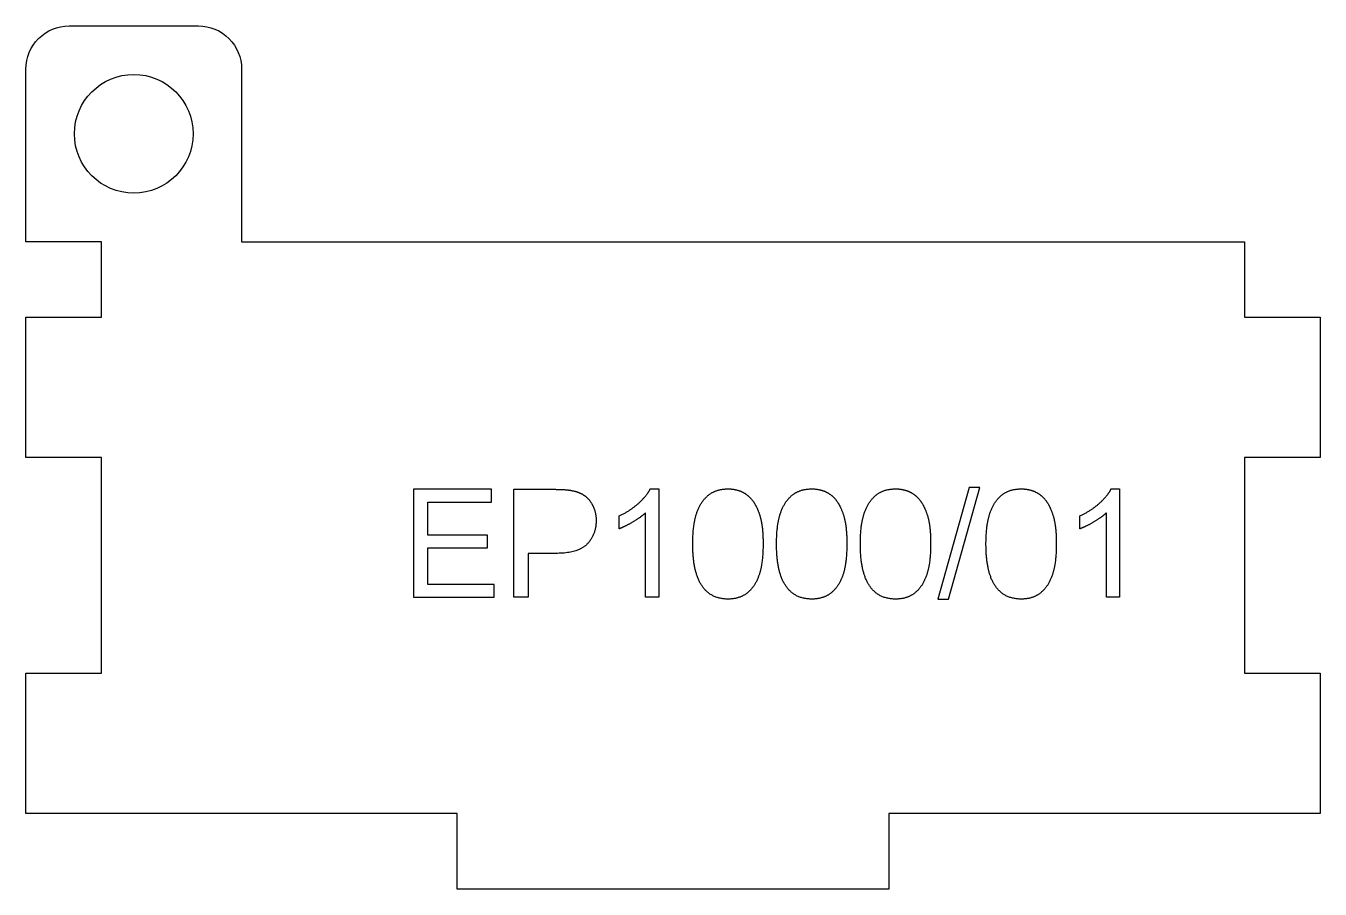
# Model space of a CAD drawing. Header units: millimetres. Extents: x -60 to 0, y 0 to 40.
import ezdxf

# ---------------------------------------------------------------- set-up
doc = ezdxf.new("R2010")
doc.units = ezdxf.units.MM
doc.layers.get('0').update_dxf_attribs({"linetype": 'CONTINUOUS'})

msp = doc.modelspace()

# ---------------------------------------------------------------- linework, layer by layer
for p, q in [((-37.38, 13.525), (-37.38, 18.525)), ((-37.38, 18.525), (-35.493, 18.525)), ((-31.053, 18.545), (-30.657, 18.545)), ((-30.657, 18.545), (-30.657, 13.525)), ((-9.689, 18.545), (-9.293, 18.545)), ((-9.293, 18.545), (-9.293, 13.525)), ((-31.271, 13.525), (-31.271, 17.437)), ((-9.907, 13.525), (-9.907, 17.437)), ((-32.499, 16.696), (-32.499, 17.29)), ((-11.135, 16.696), (-11.135, 17.29)), ((-35.435, 15.557), (-36.718, 15.557)), ((-36.718, 15.557), (-36.718, 13.525)), ((-36.718, 13.525), (-37.38, 13.525)), ((-30.657, 13.525), (-31.271, 13.525)), ((-9.293, 13.525), (-9.907, 13.525))]:
    msp.add_line(p, q)
msp.add_lwpolyline([(0, 3.5), (-20, 3.5), (-20, 0), (-40, 0), (-40, 3.5), (-60, 3.5), (-60, 10), (-56.5, 10), (-56.5, 20), (-60, 20), (-60, 26.5), (-56.5, 26.5), (-56.5, 30), (-60, 30), (-60, 38, -0.414214), (-58, 40), (-52, 40, -0.414214), (-50, 38), (-50, 30), (-3.5, 30), (-3.5, 26.5), (0, 26.5), (0, 20), (-3.5, 20), (-3.5, 10), (0, 10)], format="xyb", close=True)
for points in [[(-15.78, 18.61), (-16.271, 18.61), (-17.721, 13.439), (-17.226, 13.439)], [(-38.294, 14.115), (-41.363, 14.115), (-41.363, 15.817), (-38.597, 15.817), (-38.597, 16.403), (-41.363, 16.403), (-41.363, 17.935), (-38.41, 17.935), (-38.41, 18.525), (-42.025, 18.525), (-42.025, 13.525), (-38.294, 13.525)]]:
    msp.add_lwpolyline(points, close=True)
msp.add_circle((-55, 35), 2.75)
for points in [[(-35.493, 18.525), (-34.995, 18.525), (-34.733, 18.477)], [(-34.733, 18.477), (-34.364, 18.415), (-34.116, 18.243)], [(-34.116, 18.243), (-33.867, 18.071), (-33.715, 17.761)], [(-31.598, 17.877), (-31.213, 18.221), (-31.053, 18.545)], [(-28.902, 17.418), (-28.72, 17.958), (-28.36, 18.252)], [(-28.36, 18.252), (-28, 18.545), (-27.455, 18.545)], [(-27.455, 18.545), (-27.052, 18.545), (-26.749, 18.383)], [(-26.749, 18.383), (-26.445, 18.221), (-26.247, 17.916)], [(-25.018, 17.418), (-24.835, 17.958), (-24.475, 18.252)], [(-24.475, 18.252), (-24.116, 18.545), (-23.57, 18.545)], [(-23.57, 18.545), (-23.167, 18.545), (-22.864, 18.383)], [(-22.864, 18.383), (-22.56, 18.221), (-22.362, 17.916)], [(-21.133, 17.418), (-20.95, 17.958), (-20.591, 18.252)], [(-20.591, 18.252), (-20.231, 18.545), (-19.685, 18.545)], [(-19.685, 18.545), (-19.283, 18.545), (-18.979, 18.383)], [(-18.979, 18.383), (-18.676, 18.221), (-18.478, 17.916)], [(-15.308, 17.418), (-15.125, 17.958), (-14.765, 18.252)], [(-14.765, 18.252), (-14.405, 18.545), (-13.86, 18.545)], [(-13.86, 18.545), (-13.457, 18.545), (-13.154, 18.383)], [(-13.154, 18.383), (-12.85, 18.221), (-12.652, 17.916)], [(-10.234, 17.877), (-9.849, 18.221), (-9.689, 18.545)], [(-33.715, 17.761), (-33.563, 17.45), (-33.563, 17.078)], [(-32.499, 17.29), (-31.984, 17.532), (-31.598, 17.877)], [(-31.271, 17.437), (-31.493, 17.225), (-31.853, 17.014)], [(-29.085, 15.99), (-29.085, 16.877), (-28.902, 17.418)], [(-26.247, 17.916), (-26.049, 17.611), (-25.937, 17.172)], [(-25.2, 15.99), (-25.2, 16.877), (-25.018, 17.418)], [(-22.362, 17.916), (-22.165, 17.611), (-22.052, 17.172)], [(-21.315, 15.99), (-21.315, 16.877), (-21.133, 17.418)], [(-18.478, 17.916), (-18.28, 17.611), (-18.167, 17.172)], [(-15.49, 15.99), (-15.49, 16.877), (-15.308, 17.418)], [(-12.652, 17.916), (-12.455, 17.611), (-12.342, 17.172)], [(-11.135, 17.29), (-10.62, 17.532), (-10.234, 17.877)], [(-9.907, 17.437), (-10.128, 17.225), (-10.488, 17.014)], [(-33.563, 17.078), (-33.563, 16.441), (-33.969, 15.999)], [(-31.853, 17.014), (-32.212, 16.802), (-32.499, 16.696)], [(-25.937, 17.172), (-25.824, 16.734), (-25.824, 15.99)], [(-22.052, 17.172), (-21.94, 16.734), (-21.94, 15.99)], [(-18.167, 17.172), (-18.055, 16.734), (-18.055, 15.99)], [(-12.342, 17.172), (-12.229, 16.734), (-12.229, 15.99)], [(-10.488, 17.014), (-10.848, 16.802), (-11.135, 16.696)], [(-33.969, 15.999), (-34.375, 15.557), (-35.435, 15.557)], [(-28.59, 13.958), (-29.085, 14.582), (-29.085, 15.99)], [(-25.824, 15.99), (-25.824, 15.111), (-26.005, 14.57)], [(-24.706, 13.958), (-25.2, 14.582), (-25.2, 15.99)], [(-21.94, 15.99), (-21.94, 15.111), (-22.12, 14.57)], [(-20.821, 13.958), (-21.315, 14.582), (-21.315, 15.99)], [(-18.055, 15.99), (-18.055, 15.111), (-18.236, 14.57)], [(-14.995, 13.958), (-15.49, 14.582), (-15.49, 15.99)], [(-12.229, 15.99), (-12.229, 15.111), (-12.41, 14.57)], [(-26.005, 14.57), (-26.186, 14.029), (-26.546, 13.734)], [(-22.12, 14.57), (-22.301, 14.029), (-22.661, 13.734)], [(-18.236, 14.57), (-18.416, 14.029), (-18.776, 13.734)], [(-12.41, 14.57), (-12.591, 14.029), (-12.951, 13.734)], [(-27.455, 13.439), (-28.178, 13.439), (-28.59, 13.958)], [(-23.57, 13.439), (-24.293, 13.439), (-24.706, 13.958)], [(-19.685, 13.439), (-20.408, 13.439), (-20.821, 13.958)], [(-13.86, 13.439), (-14.583, 13.439), (-14.995, 13.958)], [(-26.546, 13.734), (-26.905, 13.439), (-27.455, 13.439)], [(-22.661, 13.734), (-23.021, 13.439), (-23.57, 13.439)], [(-18.776, 13.734), (-19.136, 13.439), (-19.685, 13.439)], [(-12.951, 13.734), (-13.311, 13.439), (-13.86, 13.439)]]:
    msp.add_open_spline(points, degree=2)

doc.saveas('drawing.dxf')
